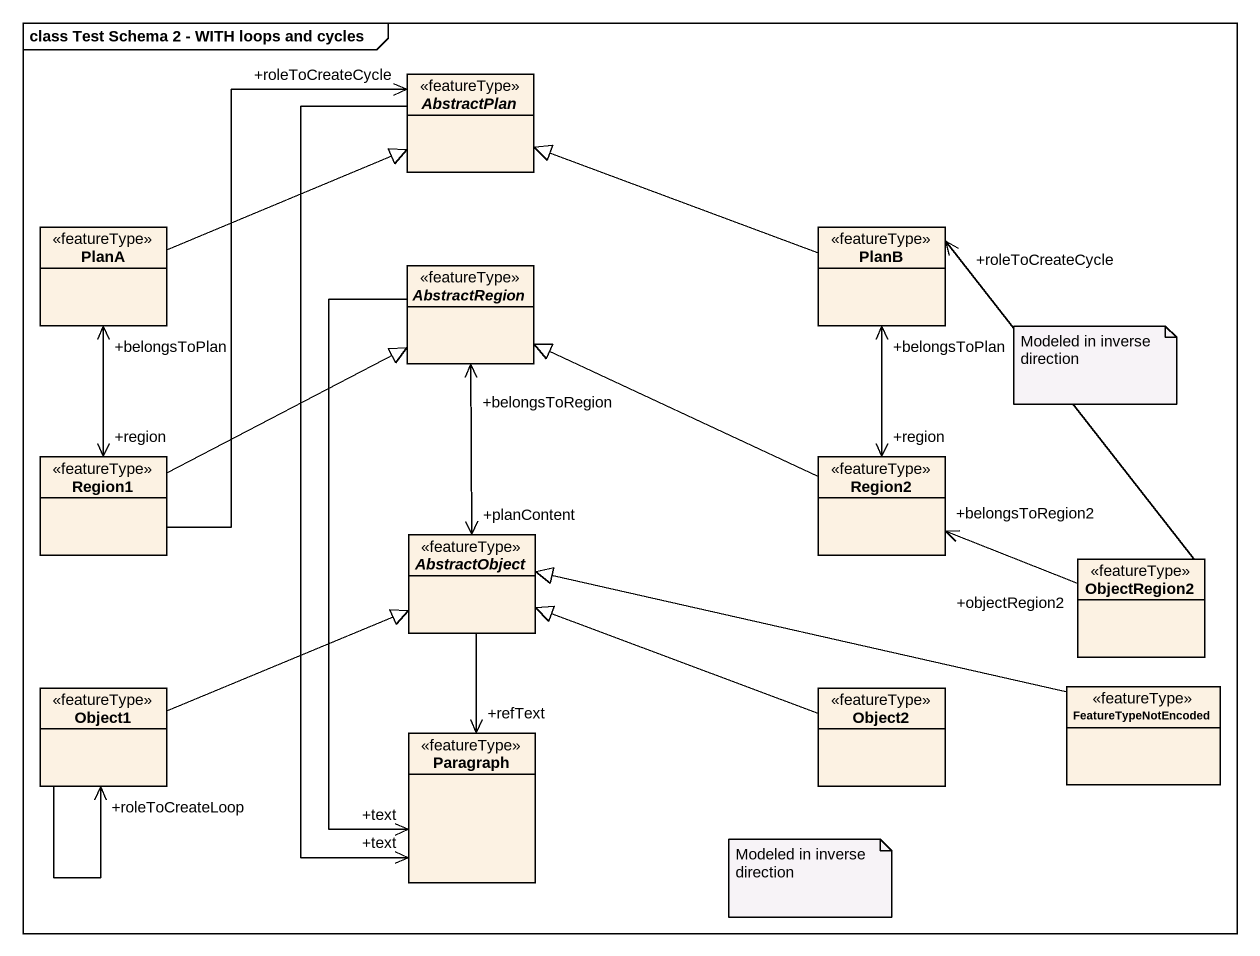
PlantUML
@startuml
mainframe class Test Schema 2 - WITH loops and cycles
hide circle
hide empty members
abstract class AbstractPlan <<featureType>>
class PlanA <<featureType>>
class PlanB <<featureType>>
abstract class AbstractRegion <<featureType>>
class Region1 <<featureType>>
class Region2 <<featureType>>
abstract class AbstractObject <<featureType>>
class ObjectRegion2 <<featureType>>
class Object1 <<featureType>>
class Object2 <<featureType>>
class FeatureTypeNotEncoded <<featureType>>
class Paragraph <<featureType>>
AbstractPlan --> "+text" Paragraph
PlanA -right-|> AbstractPlan
PlanA "+belongsToPlan" <--> "+region" Region1
PlanB -left-|> AbstractPlan
AbstractRegion "+belongsToRegion" <--> "+planContent" AbstractObject
AbstractRegion --> "+text" Paragraph
Region1 -up-> "+roleToCreateCycle" AbstractPlan
Region1 -right-|> AbstractRegion
Region2 "+region" <-up-> "+belongsToPlan" PlanB
Region2 -left-|> AbstractRegion
ObjectRegion2 -up-> "+roleToCreateCycle" PlanB
ObjectRegion2 "+objectRegion2" -left-> "+belongsToRegion2" Region2
Object1 -right-|> AbstractObject
Object1 --> "+roleToCreateLoop" Object1
Object2 -left-|> AbstractObject
FeatureTypeNotEncoded -left-|> AbstractObject
Paragraph "+refText" <-up- AbstractObject
note as N1
  Modeled in inverse direction
end note
note as N2
  Modeled in inverse direction
end note
@enduml
